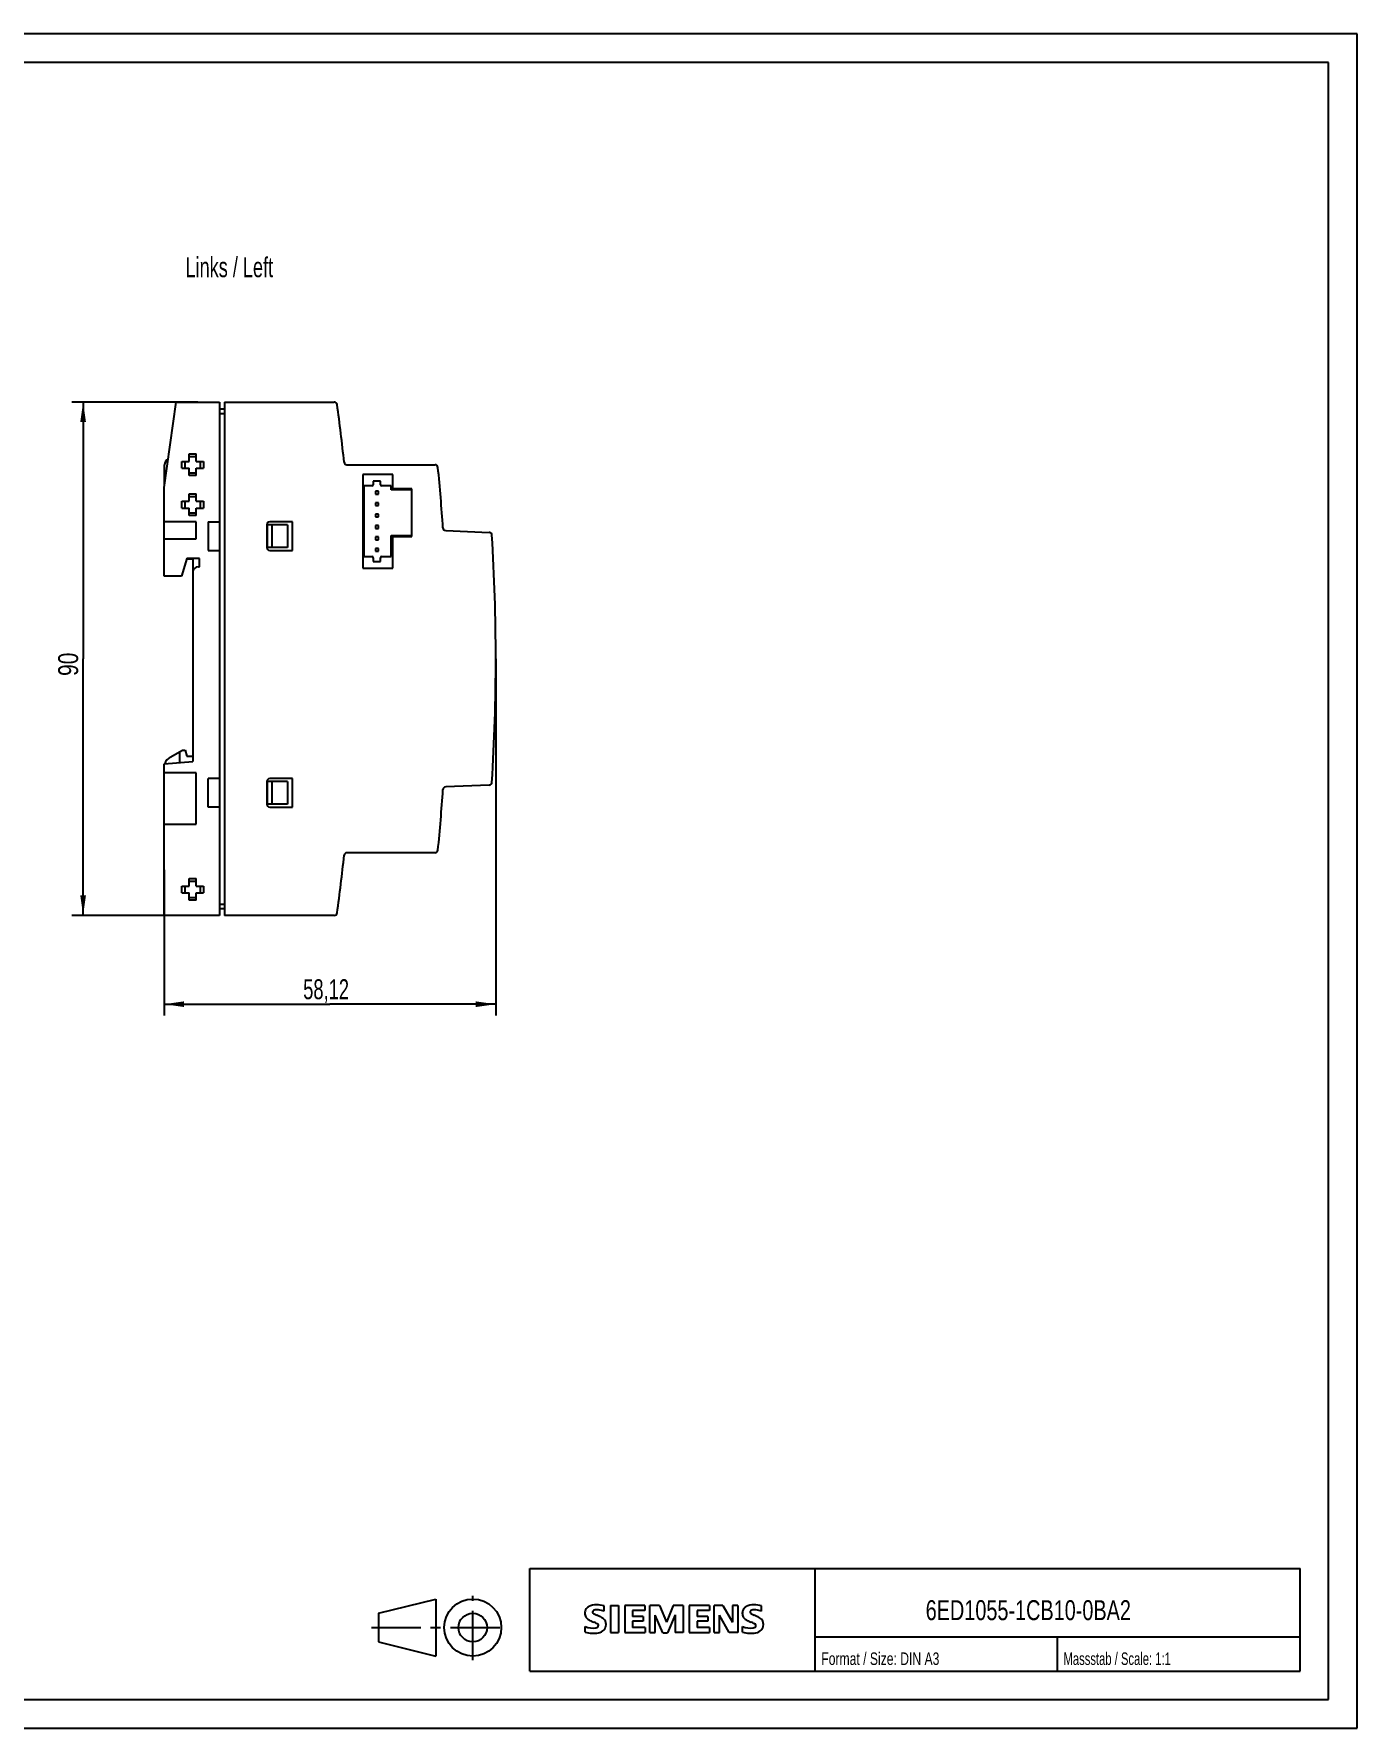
# Model space of a CAD drawing. Extents: x 0 to 420, y 0 to 297.
# Drawn here: x 188.1 to 420, y 0 to 297 of the extents above; entities that cross this region are included whole.
import ezdxf

# ---------------------------------------------------------------- set-up
doc = ezdxf.new("R2010")
doc.units = 0
doc.header["$LTSCALE"] = 23.1
doc.linetypes.add('CENTER', pattern=[0.6, 0.375, -0.075, 0.075, -0.075])
for name, color, linetype in [('11000_LEFT', 7, 'CONTINUOUS'), ('11100_DIM_LEFT', 7, 'CONTINUOUS'), ('11300_LEFT_GERMAN_ENGLISH', 7, 'CONTINUOUS'), ('90000_FRAME', 7, 'CONTINUOUS'), ('91000_TIP', 7, 'CONTINUOUS')]:
    doc.layers.add(name, color=color, linetype=linetype)
doc.styles.get("Standard").update_dxf_attribs({"font": 'txt', "width": 0.8})
doc.dimstyles.new('DIMSTYLE_1', dxfattribs={"dimtxt": 3.5, "dimasz": 3.5, "dimexe": 0.18, "dimexo": 0.0625, "dimgap": 0.09, "dimtad": 1, "dimtxsty": 'STANDARD', "dimcen": 0.09, "dimazin": 3, "dimtp": 0.05, "dimtm": 0.05, "dimtfac": 1, "dimtofl": 0, "dimtmove": 0, "dimatfit": 3, "dimtolj": 1})

# ---------------------------------------------------------------- blocks, each defined once
blk = doc.blocks.new('*D2')
at = {"layer": '11100_DIM_LEFT', "linetype": 'CONTINUOUS'}
for p, q in [((269.031754, 187.463099), (269.031754, 124.902022)), ((210.909342, 150.463099), (210.909342, 124.902022)), ((210.909342, 126.902022), (239.970548, 126.902022)), ((269.031754, 126.902022), (239.970548, 126.902022))]:
    blk.add_line(p, q, dxfattribs=at)
for points in [[(214.409342, 127.402022), (210.909342, 126.902022), (214.409342, 126.402022)], [(265.531754, 126.402022), (269.031754, 126.902022), (265.531754, 127.402022)]]:
    blk.add_solid(points, dxfattribs=at)
at = {"layer": '11100_DIM_LEFT', "linetype": 'CONTINUOUS', "width": 0.685714}
blk.add_text('58,12', height=3.5, dxfattribs=at).set_placement((235.280548, 127.777022))
blk = doc.blocks.new('*D3')
at = {"layer": '11100_DIM_LEFT', "linetype": 'CONTINUOUS'}
for p, q in [((216.813398, 232.463099), (194.709012, 232.463099)), ((196.709012, 232.463099), (196.709012, 187.463099)), ((196.709012, 142.463099), (196.709012, 187.463099)), ((215.758342, 142.463099), (194.709012, 142.463099))]:
    blk.add_line(p, q, dxfattribs=at)
for points in [[(197.209012, 228.963099), (196.709012, 232.463099), (196.209012, 228.963099)], [(196.209012, 145.963099), (196.709012, 142.463099), (197.209012, 145.963099)]]:
    blk.add_solid(points, dxfattribs=at)
at = {"layer": '11100_DIM_LEFT', "linetype": 'CONTINUOUS', "width": 0.785714}
blk.add_text('90', height=3.5, rotation=90, dxfattribs=at).set_placement((195.834012, 184.443231))

msp = doc.modelspace()

# ---------------------------------------------------------------- linework, layer by layer
at = {"layer": '11000_LEFT', "color": 7, "linetype": 'CONTINUOUS'}
for p, q in [((210.909, 217.463), (213.017, 232.463)), ((213.017, 232.463), (220.609, 232.463)), ((220.609, 232.463), (220.609, 142.463)), ((221.509, 232.463), (221.509, 142.463)), ((221.51, 232.463), (240.731, 232.463)), ((220.609, 231.263), (221.509, 231.263)), ((220.609, 230.463), (221.509, 230.463)), ((215.309, 222.063), (215.309, 223.363)), ((215.309, 223.363), (216.509, 223.363)), ((216.509, 222.863), (215.309, 222.863)), ((216.509, 222.063), (216.509, 223.363)), ((210.959, 217.819), (210.959, 221.463)), ((214.009, 220.863), (214.009, 222.063)), ((214.009, 222.063), (215.309, 222.063)), ((214.009, 220.863), (215.309, 220.863)), ((214.509, 222.063), (214.509, 220.863)), ((215.309, 219.563), (215.309, 220.863)), ((215.309, 220.063), (216.509, 220.063)), ((216.509, 222.063), (217.809, 222.063)), ((216.509, 219.563), (216.509, 220.863)), ((216.509, 220.863), (217.809, 220.863)), ((217.309, 220.863), (217.309, 222.063)), ((217.809, 222.063), (217.809, 220.863)), ((242.959, 221.463), (258.404, 221.463)), ((210.909, 201.963), (210.909, 217.463)), ((216.509, 219.563), (215.309, 219.563)), ((245.709, 219.763), (245.709, 203.363)), ((251.009, 219.763), (245.709, 219.763)), ((245.909, 217.763), (245.909, 205.363)), ((247.359, 217.763), (245.909, 217.763)), ((247.559, 218.613), (247.559, 217.963)), ((248.859, 218.613), (247.559, 218.613)), ((247.959, 216.813), (247.959, 216.313)), ((248.459, 216.813), (247.959, 216.813)), ((248.459, 216.313), (248.459, 216.813)), ((248.859, 217.963), (248.859, 218.613)), ((250.709, 217.763), (249.059, 217.763)), ((250.709, 217.063), (250.709, 217.763)), ((254.309, 217.063), (250.709, 217.063)), ((251.009, 217.263), (251.009, 219.763)), ((254.309, 217.263), (251.009, 217.263)), ((254.309, 208.863), (254.309, 217.263)), ((214.009, 213.863), (214.009, 215.063)), ((214.009, 215.063), (215.309, 215.063)), ((214.009, 213.863), (215.309, 213.863)), ((214.509, 215.063), (214.509, 213.863)), ((215.309, 215.063), (215.309, 216.363)), ((215.309, 216.363), (216.509, 216.363)), ((216.509, 215.863), (215.309, 215.863)), ((215.309, 212.563), (215.309, 213.863)), ((216.509, 215.063), (216.509, 216.363)), ((216.509, 215.063), (217.809, 215.063)), ((216.509, 212.563), (216.509, 213.863)), ((216.509, 213.863), (217.809, 213.863)), ((217.309, 213.863), (217.309, 215.063)), ((217.809, 215.063), (217.809, 213.863)), ((247.959, 216.313), (248.459, 216.313)), ((247.959, 214.813), (247.959, 214.313)), ((248.459, 214.813), (247.959, 214.813)), ((247.959, 214.313), (248.459, 214.313)), ((248.459, 214.313), (248.459, 214.813)), ((216.509, 211.463), (210.909, 211.463)), ((215.309, 213.063), (216.509, 213.063)), ((216.509, 212.563), (215.309, 212.563)), ((216.509, 208.463), (216.509, 211.463)), ((218.609, 211.463), (218.609, 206.463)), ((218.609, 211.463), (220.609, 211.463)), ((228.909, 210.963), (228.909, 206.963)), ((228.959, 210.963), (228.959, 206.963)), ((232.559, 210.963), (228.959, 210.963)), ((233.409, 211.463), (229.409, 211.463)), ((229.759, 210.963), (229.759, 206.963)), ((232.559, 210.963), (232.559, 206.963)), ((233.409, 206.463), (233.409, 211.463)), ((247.959, 212.813), (247.959, 212.313)), ((248.459, 212.813), (247.959, 212.813)), ((247.959, 212.313), (248.459, 212.313)), ((248.459, 212.313), (248.459, 212.813)), ((210.909, 208.463), (216.509, 208.463)), ((247.959, 210.813), (247.959, 210.313)), ((248.459, 210.813), (247.959, 210.813)), ((247.959, 210.313), (248.459, 210.313)), ((247.959, 208.813), (247.959, 208.313)), ((248.459, 208.813), (247.959, 208.813)), ((247.959, 208.313), (248.459, 208.313)), ((248.459, 210.313), (248.459, 210.813)), ((248.459, 208.313), (248.459, 208.813)), ((250.709, 205.363), (250.709, 209.063)), ((250.709, 209.063), (254.309, 209.063)), ((251.009, 203.363), (251.009, 208.863)), ((251.009, 208.863), (254.309, 208.863)), ((260.257, 209.944), (267.884, 209.611)), ((214.859, 205.063), (213.97, 201.963)), ((214.831, 204.963), (215.912, 204.963)), ((217.109, 205.063), (214.859, 205.063)), ((215.912, 204.963), (215.912, 169.463)), ((217.109, 203.563), (217.109, 205.063)), ((218.609, 206.463), (220.609, 206.463)), ((232.559, 206.963), (228.959, 206.963)), ((229.409, 206.463), (233.409, 206.463)), ((245.909, 205.363), (247.359, 205.363)), ((247.559, 205.163), (247.559, 204.513)), ((247.959, 206.813), (247.959, 206.313)), ((248.459, 206.813), (247.959, 206.813)), ((247.959, 206.313), (248.459, 206.313)), ((248.459, 206.313), (248.459, 206.813)), ((248.859, 204.513), (248.859, 205.163)), ((249.059, 205.363), (250.709, 205.363)), ((213.97, 201.963), (210.909, 201.963)), ((216.909, 203.563), (217.109, 203.563)), ((245.709, 203.363), (251.009, 203.363)), ((247.559, 204.513), (248.859, 204.513)), ((210.909, 169.026), (215.912, 169.463)), ((211.959, 170.217), (214.117, 171.463)), ((213.662, 169.266), (213.662, 171.2)), ((214.117, 171.463), (214.617, 171.463)), ((214.617, 171.463), (214.912, 170.363)), ((214.912, 170.363), (215.912, 170.363)), ((210.909, 142.463), (210.909, 169.026)), ((216.509, 167.463), (210.909, 167.463)), ((216.509, 158.463), (216.509, 167.463)), ((218.609, 161.463), (218.609, 166.463)), ((220.609, 166.463), (218.609, 166.463)), ((233.409, 166.463), (229.409, 166.463)), ((233.409, 161.463), (233.409, 166.463)), ((228.909, 165.963), (228.909, 161.963)), ((228.959, 165.963), (228.959, 161.963)), ((232.559, 165.963), (228.959, 165.963)), ((229.759, 165.963), (229.759, 161.963)), ((232.559, 165.963), (232.559, 161.963)), ((267.884, 165.316), (260.257, 164.983)), ((220.609, 161.463), (218.609, 161.463)), ((232.559, 161.963), (228.959, 161.963)), ((229.409, 161.463), (233.409, 161.463)), ((210.909, 158.463), (216.509, 158.463)), ((258.404, 153.463), (242.959, 153.463)), ((215.309, 148.913), (216.509, 148.913)), ((215.309, 147.613), (215.309, 148.913)), ((216.509, 147.613), (216.509, 148.913)), ((214.009, 147.613), (215.309, 147.613)), ((214.009, 146.413), (214.009, 147.613)), ((214.009, 146.413), (215.309, 146.413)), ((214.509, 147.613), (214.509, 146.413)), ((216.509, 148.413), (215.309, 148.413)), ((215.309, 145.113), (215.309, 146.413)), ((215.309, 145.613), (216.509, 145.613)), ((216.509, 147.613), (217.809, 147.613)), ((216.509, 146.413), (217.809, 146.413)), ((216.509, 145.113), (216.509, 146.413)), ((217.309, 146.413), (217.309, 147.613)), ((217.809, 147.613), (217.809, 146.413)), ((216.509, 145.113), (215.309, 145.113)), ((220.609, 144.463), (221.509, 144.463)), ((220.609, 143.663), (221.509, 143.663)), ((220.609, 142.463), (210.909, 142.463)), ((240.731, 142.463), (221.509, 142.463))]:
    msp.add_line(p, q, dxfattribs=at)
for centre, radius, start, end in [((240.731, 231.963), 0.5, 7.85767, 90), ((-81.713, 187.463), 326, 6.06555, 7.85767), ((211.959, 221.463), 1, 110.88846, 180), ((242.959, 221.963), 0.5, 186.06555, 270), ((258.404, 220.963), 0.5, 5.62545, 90), ((-81.7, 187.463), 342.25, 3.84433, 5.62545), ((247.359, 217.963), 0.2, 270, 360), ((249.059, 217.963), 0.2, 180, 270), ((229.409, 210.963), 0.5, 90, 180), ((260.279, 210.443), 0.5, 183.84433, 267.5), ((267.862, 209.111), 0.5, 3.54354, 87.5), ((-81.718, 187.463), 350.75, 356.45646, 3.54354), ((229.409, 206.963), 0.5, 180, 270), ((247.359, 205.163), 0.2, 0, 90), ((249.059, 205.163), 0.2, 90, 180), ((216.909, 202.563), 1, 90, 175.83476), ((212.959, 168.485), 2, 120, 163.98843), ((229.409, 165.963), 0.5, 90, 180), ((-81.7, 187.463), 342.25, 354.37456, 356.15567), ((260.279, 164.483), 0.5, 92.5, 176.15567), ((267.862, 165.815), 0.5, 272.5, 356.45646), ((229.409, 161.963), 0.5, 180, 270), ((-81.713, 187.463), 326, 352.14233, 353.93445), ((242.959, 152.963), 0.5, 90, 173.93445), ((258.404, 153.963), 0.5, 270, 354.37456), ((240.731, 142.963), 0.5, 270, 352.14233)]:
    msp.add_arc(centre, radius, start, end, dxfattribs=at)
at = {"layer": '90000_FRAME', "color": 7, "linetype": 'CONTINUOUS'}
for p, q in [((420, 297), (0, 297)), ((420, 0), (420, 297)), ((415, 292), (5, 292)), ((415, 5), (415, 292)), ((275, 28), (410, 28)), ((275, 10), (275, 28)), ((325, 10), (325, 28)), ((410, 10), (410, 28)), ((284.895, 20.916), (285.169, 21.19)), ((288.03, 20.499), (288.03, 21.449)), ((289.124, 21.497), (290.55, 21.497)), ((289.124, 21.497), (289.124, 16.744)), ((290.55, 21.497), (290.55, 16.744)), ((295.16, 21.497), (291.643, 21.497)), ((291.643, 21.497), (291.643, 16.744)), ((295.16, 21.497), (295.16, 20.618)), ((297.727, 21.497), (296.016, 21.497)), ((296.016, 16.744), (296.016, 21.497)), ((297.727, 21.497), (298.963, 18.597)), ((300.151, 21.497), (298.963, 18.597)), ((301.862, 21.497), (300.151, 21.497)), ((301.862, 21.497), (301.862, 16.744)), ((306.473, 21.497), (302.956, 21.497)), ((302.956, 21.497), (302.956, 16.744)), ((306.473, 21.497), (306.473, 20.618)), ((308.85, 21.497), (307.305, 21.497)), ((307.305, 16.744), (307.305, 21.497)), ((308.85, 21.497), (310.537, 18.55)), ((311.488, 21.497), (310.537, 21.497)), ((310.537, 21.497), (310.537, 18.55)), ((311.488, 21.497), (311.488, 16.744)), ((315.623, 20.499), (315.623, 21.449)), ((295.16, 20.618), (293.021, 20.618)), ((293.021, 20.618), (293.021, 19.548)), ((294.875, 19.548), (293.021, 19.548)), ((294.875, 18.764), (293.021, 18.764)), ((293.021, 18.764), (293.021, 17.647)), ((294.875, 19.548), (294.875, 18.764)), ((298.297, 16.696), (296.966, 19.786)), ((296.966, 16.744), (296.966, 19.786)), ((300.484, 19.833), (299.153, 16.696)), ((300.484, 19.833), (300.484, 16.744)), ((306.473, 20.618), (304.334, 20.618)), ((304.334, 20.618), (304.334, 19.548)), ((306.188, 19.548), (304.334, 19.548)), ((306.188, 18.764), (304.334, 18.764)), ((304.334, 18.764), (304.334, 17.647)), ((306.188, 19.548), (306.188, 18.764)), ((309.967, 16.744), (308.255, 19.786)), ((308.255, 16.744), (308.255, 19.786)), ((284.703, 16.839), (284.703, 17.789)), ((289.124, 16.744), (290.55, 16.744)), ((291.643, 16.744), (295.208, 16.744)), ((295.208, 17.647), (293.021, 17.647)), ((295.208, 17.647), (295.208, 16.744)), ((296.016, 16.744), (296.966, 16.744)), ((298.297, 16.696), (299.153, 16.696)), ((301.862, 16.744), (300.484, 16.744)), ((302.956, 16.744), (306.52, 16.744)), ((306.52, 17.647), (304.334, 17.647)), ((306.52, 17.647), (306.52, 16.744)), ((307.305, 16.744), (308.255, 16.744)), ((311.488, 16.744), (309.967, 16.744)), ((312.296, 16.839), (312.296, 17.789)), ((325, 16), (410, 16)), ((367.5, 10), (367.5, 16)), ((275, 10), (410, 10)), ((5, 5), (415, 5)), ((0, 0), (420, 0))]:
    msp.add_line(p, q, dxfattribs=at)
for centre, radius, start, end in [((285.795, 20.25), 1.12, 142.81392, 167.1523), ((286.14, 19.943), 1.581, 121.2141, 141.52548), ((286.52, 19.254), 2.367, 86.2218, 120.42726), ((286.251, 12.558), 9.068, 78.68271, 87.31476), ((313.387, 20.25), 1.12, 142.81392, 167.1523), ((313.733, 19.943), 1.581, 121.2141, 141.52548), ((314.112, 19.254), 2.367, 86.2218, 120.42726), ((313.844, 12.558), 9.068, 78.68271, 87.31476), ((285.963, 20.142), 1.309, 164.19749, 195.80251), ((285.9, 20.102), 1.239, 194.79522, 225.71766), ((286.504, 20.808), 2.166, 227.31193, 242.70403), ((290.359, 28.342), 10.629, 242.86201, 247.1042), ((286.307, 20.368), 0.303, 154.44004, 221.82017), ((286.386, 20.289), 0.41, 102.82878, 149.22596), ((286.717, 20.754), 0.866, 222.77604, 239.03624), ((279.564, 2.549), 17.332, 65.34147, 67.39978), ((287.619, 22.35), 2.699, 240.0482, 251.37797), ((286.803, 18.546), 2.202, 84.04001, 103.34277), ((284.21, 13.424), 6.859, 59.90203, 68.20365), ((286.692, 17.976), 0.34, 305.50322, 72.46529), ((286.463, 16.129), 4.642, 70.26259, 82.95242), ((286.886, 18.062), 1.505, 25.95629, 59.48348), ((286.958, 18.14), 1.406, 335.3868, 24.39151), ((313.555, 20.142), 1.309, 164.19749, 195.80251), ((313.493, 20.102), 1.239, 194.79522, 225.71766), ((314.097, 20.808), 2.166, 227.31193, 242.70403), ((317.952, 28.342), 10.629, 242.86201, 247.1042), ((313.9, 20.368), 0.303, 154.44004, 221.82017), ((313.979, 20.289), 0.41, 102.82878, 149.22596), ((314.31, 20.754), 0.866, 222.77604, 239.03624), ((307.156, 2.549), 17.332, 65.34147, 67.39978), ((315.212, 22.35), 2.699, 240.0482, 251.37797), ((314.396, 18.546), 2.202, 84.04001, 103.34277), ((311.803, 13.424), 6.859, 59.90203, 68.20365), ((314.285, 17.976), 0.34, 305.50322, 72.46529), ((314.055, 16.129), 4.642, 70.26259, 82.95242), ((314.479, 18.062), 1.505, 25.95629, 59.48348), ((314.551, 18.14), 1.406, 335.3868, 24.39151), ((285.948, 20.801), 3.259, 247.53002, 280.75795), ((286.126, 21.378), 4.757, 252.59392, 280.98166), ((286.408, 18.701), 1.112, 277.71, 295.68849), ((286.581, 18.76), 2.101, 282.40584, 311.86444), ((286.954, 18.193), 1.433, 315.89046, 333.52293), ((313.541, 20.801), 3.259, 247.53002, 280.75795), ((313.719, 21.378), 4.757, 252.59392, 280.98166), ((314, 18.701), 1.112, 277.71, 295.68849), ((314.174, 18.76), 2.101, 282.40584, 311.86444), ((314.546, 18.193), 1.433, 315.89046, 333.52293)]:
    msp.add_arc(centre, radius, start, end, dxfattribs=at)
at = {"layer": '91000_TIP', "color": 7, "linetype": 'CONTINUOUS'}
for p, q in [((248.508, 20.129), (258.508, 22.629)), ((258.508, 22.629), (258.508, 12.629)), ((248.508, 20.129), (248.508, 15.129)), ((248.508, 15.129), (258.508, 12.629))]:
    msp.add_line(p, q, dxfattribs=at)
at = {"layer": '91000_TIP', "color": 7, "linetype": 'CENTER'}
for p, q in [((265.008, 11.907), (265.008, 23.191)), ((247.229, 17.629), (270.831, 17.629))]:
    msp.add_line(p, q, dxfattribs=at)
at = {"layer": '91000_TIP', "color": 7, "linetype": 'CONTINUOUS'}
for radius in [5, 2.5]:
    msp.add_circle((265.008, 17.629), radius, dxfattribs=at)

# ---------------------------------------------------------------- texts
at = {"layer": '11300_LEFT_GERMAN_ENGLISH', "linetype": 'CONTINUOUS', "width": 0.678571}
msp.add_text('Links / Left', height=3.5, dxfattribs=at).set_placement((214.654, 254.352))
at = {"layer": '90000_FRAME', "color": 7, "linetype": 'CONTINUOUS'}
for s, height, width, p in [('6ED1055-1CB10-0BA2', 3.5, 0.743386, (344.382, 18.925)), ('Format / Size: DIN A3', 2.2, 0.723356, (326.092, 11.067)), ('Massstab / Scale: 1:1', 2.2, 0.668934, (368.545, 11.067))]:
    msp.add_text(s, height=height, dxfattribs=dict(at, width=width)).set_placement(p)

# ---------------------------------------------------------------- dimensions: what is measured, and where the dimension line sits
at = {"layer": '11100_DIM_LEFT', "linetype": 'CONTINUOUS'}
dim = msp.add_linear_dim(base=(196.709, 142.463), p1=(216.813, 232.463), p2=(215.758, 142.463), angle=270, text='90', dimstyle='DIMSTYLE_1', dxfattribs=at)
dim.commit()
dim.dimension.update_dxf_attribs({"geometry": '*D3', "text_midpoint": (194.084, 187.193), "dimtype": 160})
dim = msp.add_linear_dim(base=(269.032, 126.902), p1=(210.909, 150.463), p2=(269.032, 187.463), text='58,12', dimstyle='DIMSTYLE_1', dxfattribs=at)
dim.commit()
dim.dimension.update_dxf_attribs({"geometry": '*D2', "text_midpoint": (241.281, 129.527), "dimtype": 160})

doc.saveas('drawing.dxf')
